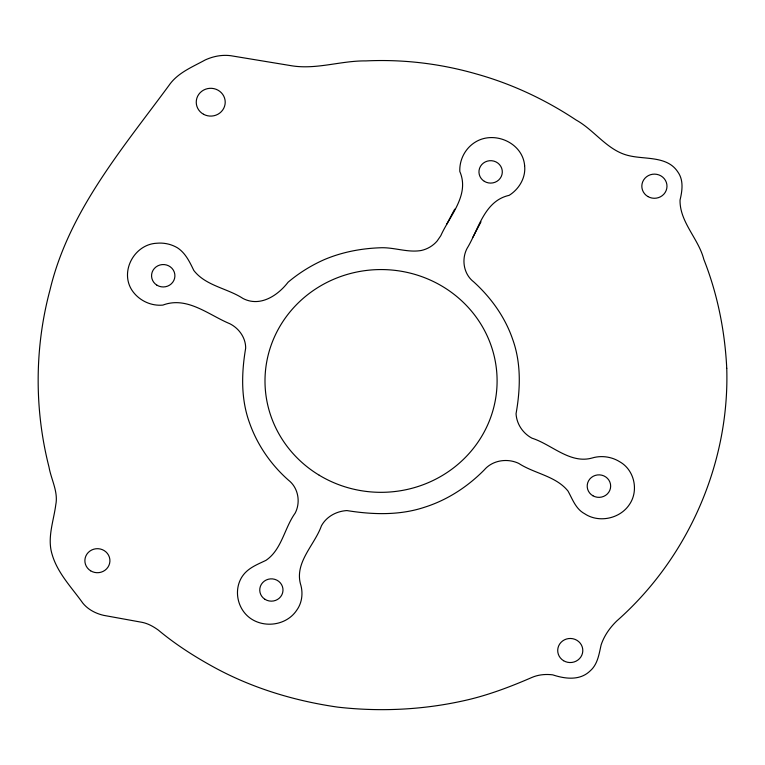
<?xml version="1.0" encoding="UTF-8"?>
<svg xmlns="http://www.w3.org/2000/svg" width="765" height="765" viewBox="0 0 765 765"><rect width="100%" height="100%" fill="white"/><g stroke="black" fill="none" stroke-linecap="round" stroke-linejoin="round"><path stroke-width="1.15" d="M472.933 237.169L480.984 221.831M446.75 224.135L454.706 209.161M524.627 165.67C525.957 177.623 519.119 189.118 509.155 195.343C484.073 200.927 478.661 229.481 467.061 248.415C461.276 259.421 463.619 274.138 473.678 281.845C490.958 297.528 504.986 316.987 512.607 339.153C521.29 363.098 520.439 389.031 516.05 413.731C516.633 424.03 522.916 433.363 531.971 438.182C551.642 444.389 570.107 464.269 592.206 457.986C601.395 455.232 611.723 456.695 619.822 461.821C634.529 470.112 638.976 490.853 629.337 504.632C619.956 518.756 598.89 523.25 584.718 513.784C575.758 509.041 572.602 499.344 568.003 491.053C555.868 475.973 534.362 473.592 518.766 463.418C507.425 458.005 492.641 460.119 484.312 469.863C467.654 486.76 447.286 500.061 424.585 507.233C399.512 515.591 372.641 514.682 346.889 510.571C336.476 511.202 326.492 516.528 321.415 525.851C314.75 544.718 294.86 561.95 300.377 583.59C303.265 592.426 302.29 602.552 296.753 610.174C287.21 624.68 266.297 628.342 251.771 619.239C237.638 610.374 233.019 590.398 242.256 576.428C247.879 567.965 257.231 564.56 265.943 560.363C281.778 549.681 284.437 527.965 295.127 513.181C300.875 502.28 298.321 487.726 288.424 480.124C270.915 464.68 257.26 444.848 249.505 422.806C240.755 398.804 241.463 372.88 245.67 348.151C245.747 337.709 238.929 328.271 229.758 323.7C208.635 314.96 187.129 295.931 162.888 305.092C150.791 306.239 138.685 300.349 131.972 290.251C119.589 271.259 134.497 244.236 156.768 243.241A33.086 31.757 -0.2 0 1 177.461 247.822C185.57 253.119 189.73 262.051 193.813 270.466C205.68 285.88 227.368 288.233 242.964 298.465C260.004 307.329 277.733 295.682 288.089 282.209A150.007 143.973 -0.2 0 1 324.025 259.737C341.735 252.163 360.812 248.491 380.014 247.784C393.908 247.057 407.621 252.928 421.372 250.471A29.07 27.903 -0.2 0 0 437.121 241.032L440.774 235.744C449.753 215.596 469.968 195.018 459.813 171.484C459.316 159.589 465.397 148.008 475.658 141.898C494.668 130.433 522.791 142.94 524.627 165.67M726.75 368.319C729.686 463.38 688.07 558.115 616.8 620.941C609.877 627.654 604.216 635.677 601.137 644.866C599.005 654.123 597.742 664.355 590.102 670.953C579.851 680.888 565.019 678.918 552.703 674.845C545.636 673.984 538.426 674.625 531.857 677.465C511.622 686.262 490.958 694.151 469.5 699.411C426.373 709.729 381.668 712.148 337.642 707.118C294.076 700.845 251.255 687.85 212.651 666.506C193.545 655.959 175.147 644.13 158.384 630.14C153.449 626.564 148.066 623.513 142.032 622.327L103.667 615.356C95.721 613.52 88.032 609.542 82.83 603.136C71.805 587.625 57.528 573.148 52.135 554.482C46.971 537.948 53.655 521.108 55.788 504.69C58.37 491.752 51.179 479.55 48.998 467.052C34.262 409.294 34.521 347.568 49.993 289.973C68.63 211.465 122.4 148.735 168.989 85.393C177.623 72.78 192.369 67.024 205.24 59.938C213.244 56.294 222.06 54.554 230.829 55.721L291.819 65.8C316.653 69.778 341.075 60.588 365.928 60.904C403.079 59.154 440.43 63.629 476.165 73.909C511.661 83.777 545.397 99.603 576.055 119.99C594.797 130.327 607.63 151.011 629.279 155.744C645.287 159.569 667.29 155.878 677.733 171.809C683.843 180.167 682.265 190.715 680.037 200.086C679.655 222.146 698.55 238.642 703.819 259.383C717.56 294.076 724.904 331.092 726.75 368.319M203.519 114.262A14.497 13.913 -0.2 0 0 225.216 102.156A14.497 13.913 -0.2 0 0 203.452 90.174A14.497 13.913 -0.2 0 0 203.519 114.262M647.879 196.538A12.584 12.087 -0.2 0 0 666.984 186.469A12.584 12.087 -0.2 0 0 648.347 175.615A12.584 12.087 -0.2 0 0 647.879 196.538M563.566 660.702A12.556 12.049 -0.2 0 0 582.796 650.967A12.556 12.049 -0.2 0 0 564.398 639.856A12.556 12.049 -0.2 0 0 563.566 660.702M90.614 570.795A12.517 12.011 -0.2 0 0 109.911 561.29A12.517 12.011 -0.2 0 0 91.695 550.006A12.517 12.011 -0.2 0 0 90.614 570.795M484.341 181.334A11.676 11.207 -0.2 0 0 502.299 172.393A11.676 11.207 -0.2 0 0 485.249 161.941A11.676 11.207 -0.2 0 0 484.341 181.334M592.942 495.787A11.733 11.255 -0.2 0 0 610.661 486.244A11.733 11.255 -0.2 0 0 593.191 476.289A11.733 11.255 -0.2 0 0 592.942 495.787M264.967 599.311A11.618 11.15 -0.2 0 0 282.974 590.676A11.618 11.15 -0.2 0 0 266.182 580.023A11.618 11.15 -0.2 0 0 264.967 599.311M156.968 285.211A11.676 11.207 -0.2 0 0 174.898 276.222A11.676 11.207 -0.2 0 0 157.829 265.818A11.676 11.207 -0.2 0 0 156.968 285.211M319.215 475.218A116.05 111.384 -0.2 0 0 497.011 385.168A116.05 111.384 -0.2 0 0 326.904 282.438A116.05 111.384 -0.2 0 0 319.215 475.218"/></g></svg>
